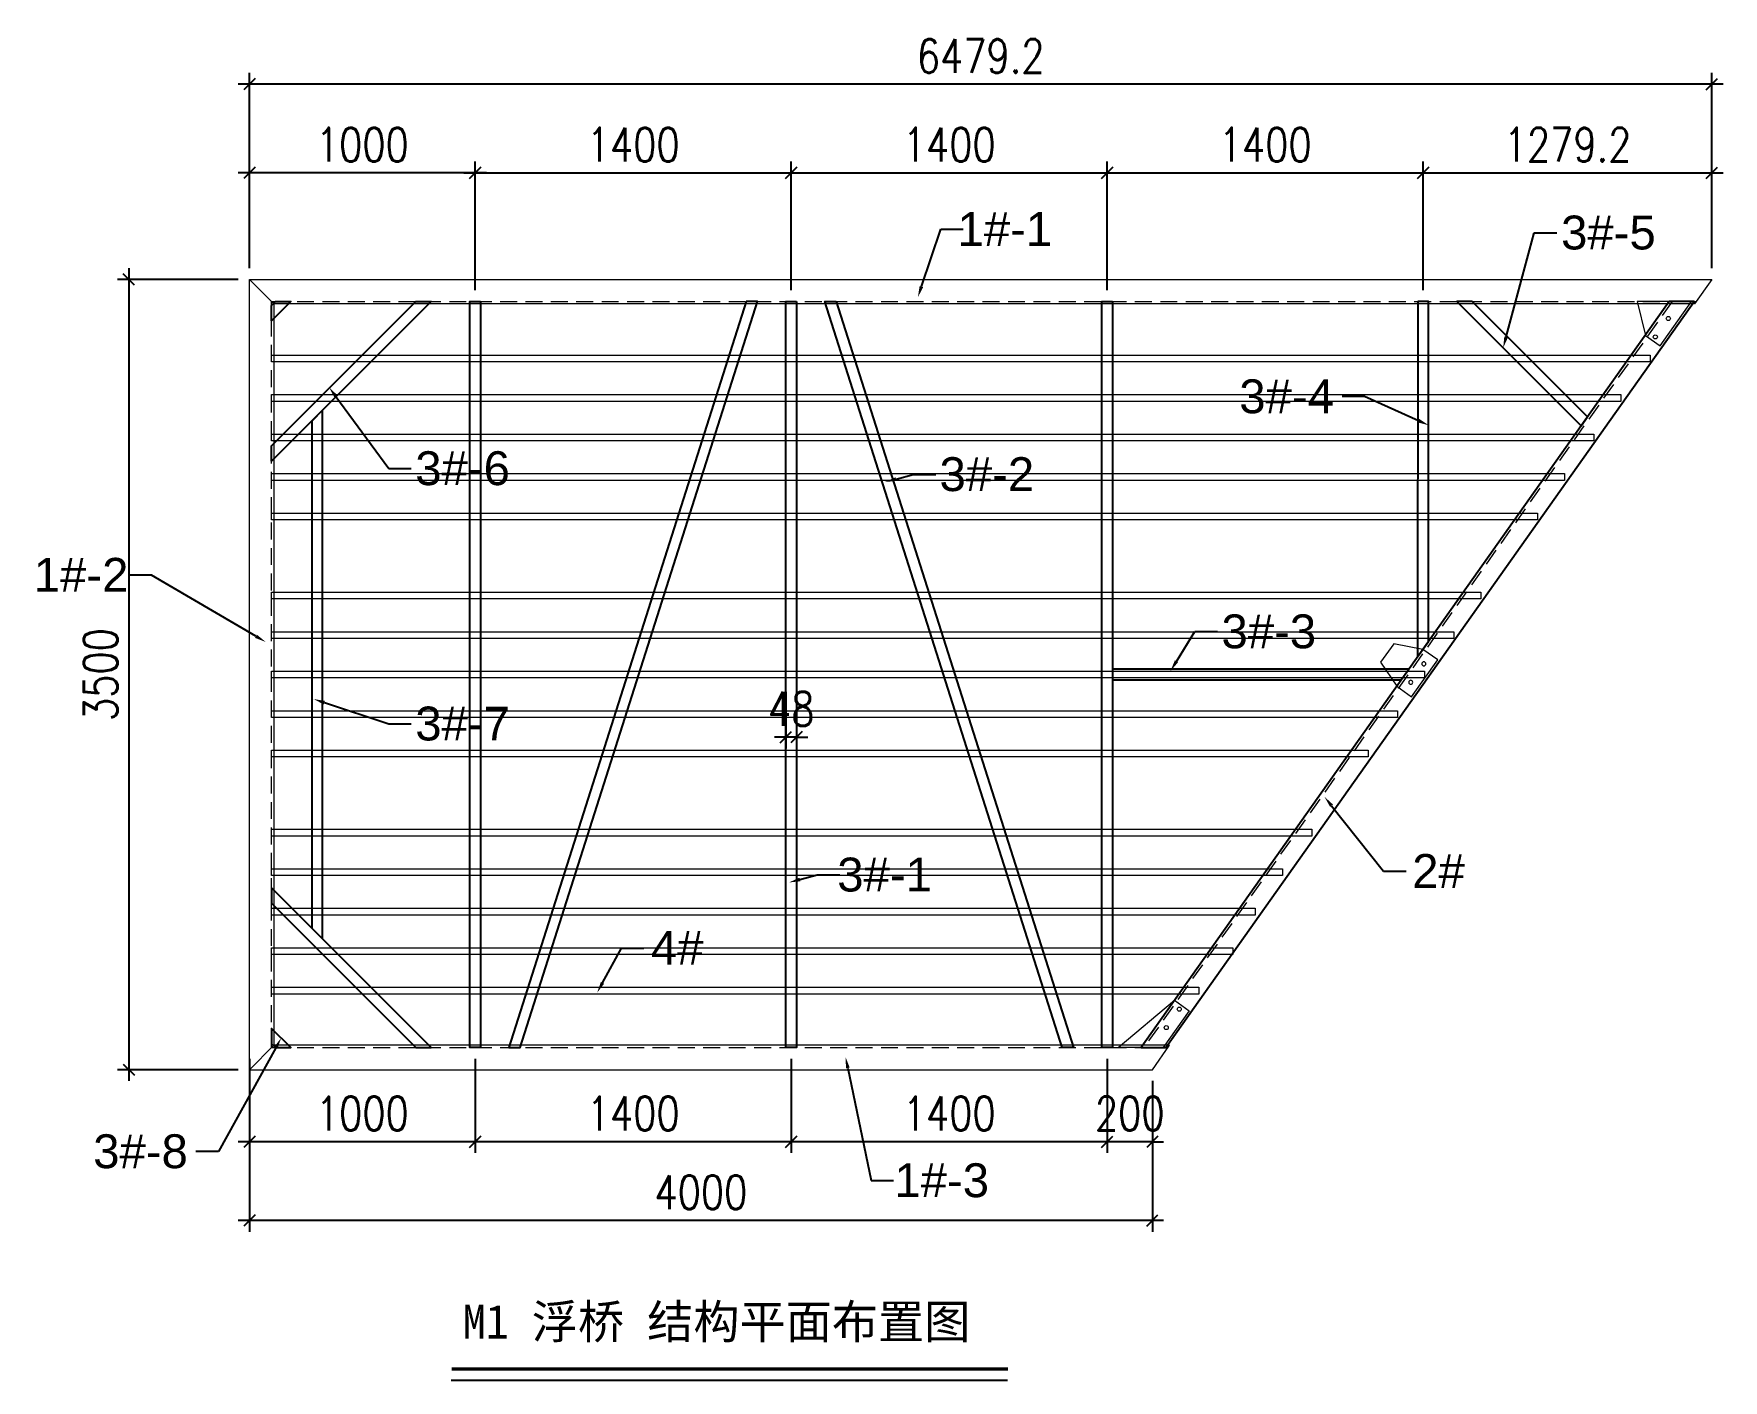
# Model space of a CAD drawing. Header units: millimetres. Extents: x 11827 to 862553, y 15071 to 134256.
# Drawn here: x 728472 to 735957, y 93279 to 99243 of the extents above; entities that cross this region are included whole.
import ezdxf
from ezdxf import colors
from ezdxf.entities.mleader import LeaderData, LeaderLine
from ezdxf.math import Vec2, Vec3

# ---------------------------------------------------------------- set-up
doc = ezdxf.new("R2010")
doc.units = ezdxf.units.MM
doc.linetypes.add('HIDDEN', pattern=[0.375, 0.25, -0.125])
for name, color, linetype in [('00打印图框', 255, 'Continuous'), ('标注', 9, 'Continuous'), ('连接端梁', 130, 'Continuous'), ('铝横梁', 220, 'Continuous')]:
    doc.layers.add(name, color=color, linetype=linetype)
for name, color, linetype, lineweight in [('加强板', 140, 'Continuous', 18), ('虚线', 8, 'Continuous', 0), ('铝主梁', 3, 'Continuous', 9), ('铝龙骨', 7, 'Continuous', 9)]:
    doc.layers.add(name, color=color, linetype=linetype, lineweight=lineweight)
doc.styles.add('Arial', font='')
doc.styles.add('HZTXT', font='txtw.shx', dxfattribs={"width": 0.8, "bigfont": 'hztxtw.shx'})
doc.styles.get("Standard").update_dxf_attribs({"font": 'arial.ttf'})
doc.styles.get('Arial').set_extended_font_data('STXihei')
doc.dimstyles.new('DIM-50', dxfattribs={"dimscale": 50, "dimtxt": 3, "dimasz": 1, "dimexe": 1, "dimexo": 1, "dimgap": 1, "dimtad": 1, "dimdec": 1, "dimdsep": 46, "dimtxsty": 'HZTXT', "dimblk": 'OBLIQUE', "dimblk1": 'ARCHTICK', "dimblk2": 'OBLIQUE', "dimcen": 0, "dimdle": 1, "dimclrd": 9, "dimclre": 9, "dimclrt": 2, "dimadec": 1, "dimazin": 0, "dimtfac": 1, "dimtdec": 1, "dimtix": 1, "dimtmove": 2, "dimatfit": 3, "dimldrblk": 'OBLIQUE', "dimfxl": 15, "dimtolj": 1, "dimtzin": 0, "dimarcsym": 1})

# ---------------------------------------------------------------- blocks, each defined once
blk = doc.blocks.new('_Oblique')
at = {"color": 0, "linetype": 'ByBlock', "lineweight": -2}
blk.add_line((-0.5, -0.5), (0.5, 0.5), dxfattribs=at)
blk = doc.blocks.new('*D203')
at = {"layer": 'Defpoints', "color": 0, "transparency": 16777216}
for p in [(729427.3, 98154.6, 0), (728892.6, 94654.6), (729427.3, 94654.6, 0)]:
    blk.add_point(p, dxfattribs=at)
at = {"layer": '标注', "color": 9, "lineweight": -2, "transparency": 16777216}
for p, q in [((728892.6, 98204.6), (728892.6, 94604.6)), ((729377.3, 98154.6), (728842.6, 98154.6)), ((729377.3, 94654.6), (728842.6, 94654.6))]:
    blk.add_line(p, q, dxfattribs=at)
at = {"layer": '标注', "color": 9, "lineweight": -2, "transparency": 16777216, "xscale": 50, "yscale": 50, "zscale": 50}
for p, rotation in [((728892.6, 98154.6), 90), ((728892.6, 94654.6), 270)]:
    blk.add_blockref('_Oblique', p, dxfattribs=dict(at, rotation=rotation))
at = {"layer": '标注', "color": 2, "transparency": 16777216, "insert": (728767.6, 96404.6), "char_height": 150, "attachment_point": 5, "rotation": 90, "style": 'HZTXT'}
blk.add_mtext('\\A1;3500', dxfattribs=at)
blk = doc.blocks.new('_ArchTick')
at = {"color": 0, "linetype": 'ByBlock', "lineweight": 100, "const_width": 0.15}
blk.add_lwpolyline([(-0.5, -0.5), (0.5, 0.5)], dxfattribs=at)
blk = doc.blocks.new('*D204')
at = {"layer": 'Defpoints', "color": 0, "transparency": 16777216}
for p in [(731827.4, 98626.5), (730427.4, 98056.6), (731827.4, 98056.6)]:
    blk.add_point(p, dxfattribs=at)
at = {"layer": '标注', "color": 9, "lineweight": -2, "transparency": 16777216}
for p, q in [((730427.4, 98106.6), (730427.4, 98676.5)), ((731827.4, 98106.6), (731827.4, 98676.5)), ((730377.4, 98626.5), (731877.4, 98626.5))]:
    blk.add_line(p, q, dxfattribs=at)
at = {"layer": '标注', "color": 9, "lineweight": -2, "transparency": 16777216, "xscale": 50, "yscale": 50, "zscale": 50, "rotation": 180}
blk.add_blockref('_Oblique', (730427.4, 98626.5), dxfattribs=at)
at = {"layer": '标注', "color": 9, "lineweight": -2, "transparency": 16777216, "xscale": 50, "yscale": 50, "zscale": 50}
blk.add_blockref('_Oblique', (731827.4, 98626.5), dxfattribs=at)
at = {"layer": '标注', "color": 2, "transparency": 16777216, "insert": (731127.4, 98751.5), "char_height": 150, "attachment_point": 5, "style": 'HZTXT'}
blk.add_mtext('\\A1;1400', dxfattribs=at)
blk = doc.blocks.new('*D205')
at = {"layer": 'Defpoints', "color": 0, "transparency": 16777216}
for p in [(733227.4, 98626.5), (731827.4, 98056.6), (733227.4, 98056.6)]:
    blk.add_point(p, dxfattribs=at)
at = {"layer": '标注', "color": 9, "lineweight": -2, "transparency": 16777216}
for p, q in [((731827.4, 98106.6), (731827.4, 98676.5)), ((733227.4, 98106.6), (733227.4, 98676.5)), ((731777.4, 98626.5), (733277.4, 98626.5))]:
    blk.add_line(p, q, dxfattribs=at)
at = {"layer": '标注', "color": 9, "lineweight": -2, "transparency": 16777216, "xscale": 50, "yscale": 50, "zscale": 50, "rotation": 180}
blk.add_blockref('_Oblique', (731827.4, 98626.5), dxfattribs=at)
at = {"layer": '标注', "color": 9, "lineweight": -2, "transparency": 16777216, "xscale": 50, "yscale": 50, "zscale": 50}
blk.add_blockref('_Oblique', (733227.4, 98626.5), dxfattribs=at)
at = {"layer": '标注', "color": 2, "transparency": 16777216, "insert": (732527.4, 98751.5), "char_height": 150, "attachment_point": 5, "style": 'HZTXT'}
blk.add_mtext('\\A1;1400', dxfattribs=at)
blk = doc.blocks.new('*D206')
at = {"layer": 'Defpoints', "color": 0, "transparency": 16777216}
for p in [(734627.4, 98626.5), (733227.4, 98056.6), (734627.4, 98056.6)]:
    blk.add_point(p, dxfattribs=at)
at = {"layer": '标注', "color": 9, "lineweight": -2, "transparency": 16777216}
for p, q in [((733227.4, 98106.6), (733227.4, 98676.5)), ((734627.4, 98106.6), (734627.4, 98676.5)), ((733177.4, 98626.5), (734677.4, 98626.5))]:
    blk.add_line(p, q, dxfattribs=at)
at = {"layer": '标注', "color": 9, "lineweight": -2, "transparency": 16777216, "xscale": 50, "yscale": 50, "zscale": 50, "rotation": 180}
blk.add_blockref('_Oblique', (733227.4, 98626.5), dxfattribs=at)
at = {"layer": '标注', "color": 9, "lineweight": -2, "transparency": 16777216, "xscale": 50, "yscale": 50, "zscale": 50}
blk.add_blockref('_Oblique', (734627.4, 98626.5), dxfattribs=at)
at = {"layer": '标注', "color": 2, "transparency": 16777216, "insert": (733927.4, 98751.5), "char_height": 150, "attachment_point": 5, "style": 'HZTXT'}
blk.add_mtext('\\A1;1400', dxfattribs=at)
blk = doc.blocks.new('*D207')
at = {"layer": 'Defpoints', "color": 0, "transparency": 16777216}
for p in [(735906.5, 98626.5), (735906.5, 98154.6), (734627.4, 98056.6)]:
    blk.add_point(p, dxfattribs=at)
at = {"layer": '标注', "color": 9, "lineweight": -2, "transparency": 16777216}
for p, q in [((734627.4, 98106.6), (734627.4, 98676.5)), ((735906.5, 98204.6), (735906.5, 98676.5)), ((734577.4, 98626.5), (735956.5, 98626.5))]:
    blk.add_line(p, q, dxfattribs=at)
at = {"layer": '标注', "color": 9, "lineweight": -2, "transparency": 16777216, "xscale": 50, "yscale": 50, "zscale": 50, "rotation": 180}
blk.add_blockref('_Oblique', (734627.4, 98626.5), dxfattribs=at)
at = {"layer": '标注', "color": 9, "lineweight": -2, "transparency": 16777216, "xscale": 50, "yscale": 50, "zscale": 50}
blk.add_blockref('_Oblique', (735906.5, 98626.5), dxfattribs=at)
at = {"layer": '标注', "color": 2, "transparency": 16777216, "insert": (735267, 98751.5), "char_height": 150, "attachment_point": 5, "style": 'HZTXT'}
blk.add_mtext('\\A1;1279.2', dxfattribs=at)
blk = doc.blocks.new('*D208')
at = {"layer": 'Defpoints', "color": 0, "transparency": 16777216}
for p in [(729427.3, 99019.2), (729427.3, 98154.6), (735906.5, 98154.6)]:
    blk.add_point(p, dxfattribs=at)
at = {"layer": '标注', "color": 9, "lineweight": -2, "transparency": 16777216}
for p, q in [((729427.3, 98204.6), (729427.3, 99069.2)), ((735906.5, 98204.6), (735906.5, 99069.2)), ((735956.5, 99019.2), (729377.3, 99019.2))]:
    blk.add_line(p, q, dxfattribs=at)
at = {"layer": '标注', "color": 9, "lineweight": -2, "transparency": 16777216, "xscale": 50, "yscale": 50, "zscale": 50, "rotation": 180}
blk.add_blockref('_Oblique', (729427.3, 99019.2), dxfattribs=at)
at = {"layer": '标注', "color": 9, "lineweight": -2, "transparency": 16777216, "xscale": 50, "yscale": 50, "zscale": 50}
blk.add_blockref('_Oblique', (735906.5, 99019.2), dxfattribs=at)
at = {"layer": '标注', "color": 2, "transparency": 16777216, "insert": (732666.9, 99144.2), "char_height": 150, "attachment_point": 5, "style": 'HZTXT'}
blk.add_mtext('\\A1;6479.2', dxfattribs=at)
blk = doc.blocks.new('*D209')
at = {"layer": 'Defpoints', "color": 0, "transparency": 16777216}
for p in [(731803.4, 96377.5), (731851.4, 96377.5), (731803.4, 96127.5)]:
    blk.add_point(p, dxfattribs=at)
at = {"layer": '标注', "color": 9, "lineweight": -2, "transparency": 16777216}
for p, q in [((731803.4, 96327.5), (731803.4, 96077.5)), ((731851.4, 96327.5), (731851.4, 96077.5)), ((731803.4, 96127.5), (731753.4, 96127.5)), ((731851.4, 96127.5), (731803.4, 96127.5)), ((731851.4, 96127.5), (731901.4, 96127.5))]:
    blk.add_line(p, q, dxfattribs=at)
at = {"layer": '标注', "color": 9, "lineweight": -2, "transparency": 16777216, "xscale": 50, "yscale": 50, "zscale": 50}
blk.add_blockref('_Oblique', (731803.4, 96127.5), dxfattribs=at)
at = {"layer": '标注', "color": 9, "lineweight": -2, "transparency": 16777216, "xscale": 50, "yscale": 50, "zscale": 50, "rotation": 180}
blk.add_blockref('_Oblique', (731851.4, 96127.5), dxfattribs=at)
at = {"layer": '标注', "color": 2, "transparency": 16777216, "insert": (731827.4, 96252.5), "char_height": 150, "attachment_point": 5, "style": 'HZTXT'}
blk.add_mtext('\\A1;48', dxfattribs=at)
blk = doc.blocks.new('*D210')
at = {"layer": 'Defpoints', "color": 0, "transparency": 16777216}
for p in [(729427.3, 98626.5), (729427.3, 98154.6), (730427.4, 98056.6)]:
    blk.add_point(p, dxfattribs=at)
at = {"layer": '标注', "color": 9, "lineweight": -2, "transparency": 16777216}
for p, q in [((729427.3, 98204.6), (729427.3, 98676.5)), ((730427.4, 98106.6), (730427.4, 98676.5)), ((730477.4, 98626.5), (729377.3, 98626.5))]:
    blk.add_line(p, q, dxfattribs=at)
at = {"layer": '标注', "color": 9, "lineweight": -2, "transparency": 16777216, "xscale": 50, "yscale": 50, "zscale": 50, "rotation": 180}
blk.add_blockref('_Oblique', (729427.3, 98626.5), dxfattribs=at)
at = {"layer": '标注', "color": 9, "lineweight": -2, "transparency": 16777216, "xscale": 50, "yscale": 50, "zscale": 50}
blk.add_blockref('_Oblique', (730427.4, 98626.5), dxfattribs=at)
at = {"layer": '标注', "color": 2, "transparency": 16777216, "insert": (729927.4, 98751.5), "char_height": 150, "attachment_point": 5, "style": 'HZTXT'}
blk.add_mtext('\\A1;1000', dxfattribs=at)
blk = doc.blocks.new('*D211')
at = {"layer": 'Defpoints', "color": 0, "transparency": 16777216}
for p in [(729427.3, 94654.6), (733427.3, 94654.6), (729427.4, 93986.4)]:
    blk.add_point(p, dxfattribs=at)
at = {"layer": '标注', "color": 9, "lineweight": -2, "transparency": 16777216}
for p, q in [((729427.3, 94604.6), (729427.4, 93936.4)), ((733427.3, 94604.6), (733427.3, 93936.5)), ((733477.3, 93986.5), (729377.4, 93986.4))]:
    blk.add_line(p, q, dxfattribs=at)
at = {"layer": '标注', "color": 9, "lineweight": -2, "transparency": 16777216, "xscale": 50, "yscale": 50, "zscale": 50}
for p, rotation in [((729427.4, 93986.4), 180.000382592055), ((733427.3, 93986.5), 0.0003825920549971328)]:
    blk.add_blockref('_Oblique', p, dxfattribs=dict(at, rotation=rotation))
at = {"layer": '标注', "color": 2, "transparency": 16777216, "insert": (731427.3, 94111.5), "char_height": 150, "attachment_point": 5, "rotation": 0.00038, "style": 'HZTXT'}
blk.add_mtext('\\A1;4000', dxfattribs=at)
blk = doc.blocks.new('*D348')
at = {"layer": 'Defpoints', "color": 0, "transparency": 16777216}
for p in [(733227.4, 94752.6), (733427.3, 94654.6), (733227.4, 94335.6)]:
    blk.add_point(p, dxfattribs=at)
at = {"layer": '标注', "color": 9, "lineweight": -2, "transparency": 16777216}
for p, q in [((733227.4, 94702.6), (733227.4, 94285.6)), ((733427.3, 94604.6), (733427.3, 94285.6)), ((733227.4, 94335.6), (733177.4, 94335.6)), ((733427.3, 94335.6), (733227.4, 94335.6)), ((733427.3, 94335.6), (733477.3, 94335.6))]:
    blk.add_line(p, q, dxfattribs=at)
at = {"layer": '标注', "color": 9, "lineweight": -2, "transparency": 16777216, "xscale": 50, "yscale": 50, "zscale": 50}
blk.add_blockref('_Oblique', (733227.4, 94335.6), dxfattribs=at)
at = {"layer": '标注', "color": 9, "lineweight": -2, "transparency": 16777216, "xscale": 50, "yscale": 50, "zscale": 50, "rotation": 180}
blk.add_blockref('_Oblique', (733427.3, 94335.6), dxfattribs=at)
at = {"layer": '标注', "color": 2, "transparency": 16777216, "insert": (733327.4, 94460.6), "char_height": 150, "attachment_point": 5, "style": 'HZTXT'}
blk.add_mtext('\\A1;200', dxfattribs=at)
blk = doc.blocks.new('A$C0D8A069B')
at = {"layer": '加强板'}
blk.add_lwpolyline([(80, -100), (0, -100), (0, 100), (80, 100), (200, 44.9), (200, -55.1), (80, -100)], dxfattribs=at)
for centre in [(40, 50), (40, -50)]:
    blk.add_circle(centre, 9, dxfattribs=at)
blk = doc.blocks.new('jghjy')
at = {"layer": '加强板', "color": 5}
for points in [[(702524.7, 98056.6), (702284.8, 98056.6), (702320.7, 97907), (702386, 97860.8)], [(700184.5, 94752.6), (699984.5, 94752.6), (700234.8, 94962.1), (700300.1, 94915.8)]]:
    blk.add_lwpolyline(points, close=True, dxfattribs=at)
for centre in [(702422.7, 97981.8), (702364.9, 97900.2), (700255.9, 94922.6), (700198.1, 94841)]:
    blk.add_circle(centre, 9, dxfattribs=at)
at = {"layer": '虚线', "color": 1, "linetype": 'HIDDEN', "ltscale": 300}
for p, q in [((696234.5, 98056.6), (702546.3, 98056.6)), ((696234.5, 94752.6), (696234.5, 98056.6)), ((702439.1, 98056.6), (700098.7, 94752.6)), ((696234.5, 94752.6), (700205.9, 94752.6))]:
    blk.add_line(p, q, dxfattribs=at)
at = {"layer": '连接端梁'}
blk.add_lwpolyline([(700196.7, 94752.6), (702537.1, 98056.6), (702426.8, 98056.6), (700086.5, 94752.6)], close=True, dxfattribs=at)
at = {"layer": '铝主梁', "color": 3}
for points in [[(702539.2, 98046.6), (696244.5, 98046.6), (696136.5, 98154.6), (702615.7, 98154.6)], [(702539.2, 98046.6), (696244.5, 98046.6), (696136.5, 98154.6), (702615.7, 98154.6)], [(696244.5, 98046.6), (696244.5, 94762.6), (696136.5, 94654.6), (696136.5, 98154.6)], [(702615.7, 98154.6), (702539.2, 98046.6)]]:
    blk.add_lwpolyline(points, dxfattribs=at)
for points in [[(696136.5, 98154.6), (696244.5, 98046.6), (696244.5, 94762.6), (696136.5, 94654.6)], [(696136.5, 94654.6), (700136.5, 94654.6), (700213, 94762.6), (696244.5, 94762.6)]]:
    blk.add_lwpolyline(points, close=True, dxfattribs=at)
at = {"layer": '铝横梁', "color": 243}
for points in [[(696234.5, 97417.4), (696873.7, 98056.6), (696941.6, 98056.6), (696234.5, 97349.5)], [(696234.5, 98039.7), (696251.5, 98056.6), (696319.4, 98056.6), (696234.5, 97971.8)], [(697160.5, 98056.6), (697160.5, 94752.6), (697112.5, 94752.6), (697112.5, 98056.6)], [(698337.2, 98056.6), (697285.6, 94752.6), (697335.9, 94752.6), (698387.5, 98056.6)], [(698560.5, 98056.6), (698560.5, 94752.6), (698512.5, 94752.6), (698512.5, 98056.6)], [(698735.9, 98056.6), (699787.5, 94752.6), (699737.2, 94752.6), (698685.5, 98056.6)], [(699960.5, 98056.6), (699960.5, 94752.6), (699912.5, 94752.6), (699912.5, 98056.6)], [(701312.5, 98056.6), (701312, 96482.8), (701360, 96550.6), (701360.5, 98056.6)], [(702064.7, 97545.5), (701553.4, 98056.8), (701485.5, 98056.8), (702036.6, 97505.7)], [(696412.2, 97527.1), (696412.5, 95281.7), (696460.5, 95233.7), (696460.5, 97575.5)], [(696234.5, 95391.8), (696873.7, 94752.6), (696941.6, 94752.6), (696234.5, 95459.7)], [(696234.5, 94769.6), (696251.5, 94752.6), (696319.4, 94752.6), (696234.5, 94837.5)]]:
    blk.add_lwpolyline(points, close=True, dxfattribs=at)
at = {"layer": '铝横梁', "color": 243, "elevation": 0}
blk.add_lwpolyline([(701273.6, 96428.6), (699960.5, 96428.6), (699960.5, 96380.6), (701239.6, 96380.6)], close=True, dxfattribs=at)
at = {"layer": '铝龙骨', "color": 0}
for points in [[(696234.5, 97789.6), (696234.5, 97819.6), (702342.5, 97819.6), (702342.5, 97789.6)], [(696234.5, 97614.6), (696234.5, 97644.6), (702212.5, 97644.6), (702212.5, 97614.6)], [(696234.5, 97439.6), (696234.5, 97469.6), (702092.5, 97469.6), (702092.5, 97439.6)], [(696234.5, 97264.6), (696234.5, 97294.6), (701962.5, 97294.6), (701962.5, 97264.6)], [(696234.5, 97089.6), (696234.5, 97119.6), (701842.5, 97119.6), (701842.5, 97089.6)], [(696234.5, 96739.6), (696234.5, 96769.6), (701592.5, 96769.6), (701592.5, 96739.6)], [(696234.5, 96564.6), (696234.5, 96594.6), (701472.5, 96594.6), (701472.5, 96564.6)], [(696234.5, 96389.6), (696234.5, 96419.6), (701342.5, 96419.6), (701342.5, 96389.6)], [(696234.5, 96214.6), (696234.5, 96244.6), (701222.5, 96244.6), (701222.5, 96214.6)], [(696234.5, 96039.6), (696234.5, 96069.6), (701092.5, 96069.6), (701092.5, 96039.6)], [(696234.5, 95689.6), (696234.5, 95719.6), (700842.5, 95719.6), (700842.5, 95689.6)], [(696234.5, 95514.6), (696234.5, 95544.6), (700712.5, 95544.6), (700712.5, 95514.6)], [(696234.5, 95339.6), (696234.5, 95369.6), (700592.5, 95369.6), (700592.5, 95339.6)], [(696234.5, 95164.6), (696234.5, 95194.6), (700492.5, 95194.6), (700492.5, 95164.6)], [(696234.5, 94989.6), (696234.5, 95019.6), (700342.5, 95019.6), (700342.5, 94989.6)]]:
    blk.add_lwpolyline(points, close=True, dxfattribs=at)
at = {"xscale": -1, "rotation": 324.6883835406001}
blk.add_blockref('A$C0D8A069B', (701343.1, 96388.3), dxfattribs=at)
blk = doc.blocks.new('*D732')
at = {"layer": 'Defpoints', "color": 0, "transparency": 16777216}
for p in [(731827.4, 94752.6), (733227.4, 94752.6), (731827.4, 94335.6)]:
    blk.add_point(p, dxfattribs=at)
at = {"layer": '标注', "color": 9, "lineweight": -2, "transparency": 16777216}
for p, q in [((731827.4, 94702.6), (731827.4, 94285.6)), ((733227.4, 94702.6), (733227.4, 94285.6)), ((733277.4, 94335.6), (731777.4, 94335.6))]:
    blk.add_line(p, q, dxfattribs=at)
at = {"layer": '标注', "color": 9, "lineweight": -2, "transparency": 16777216, "xscale": 50, "yscale": 50, "zscale": 50, "rotation": 180}
blk.add_blockref('_Oblique', (731827.4, 94335.6), dxfattribs=at)
at = {"layer": '标注', "color": 9, "lineweight": -2, "transparency": 16777216, "xscale": 50, "yscale": 50, "zscale": 50}
blk.add_blockref('_Oblique', (733227.4, 94335.6), dxfattribs=at)
at = {"layer": '标注', "color": 2, "transparency": 16777216, "insert": (732527.4, 94460.6), "char_height": 150, "attachment_point": 5, "style": 'HZTXT'}
blk.add_mtext('\\A1;1400', dxfattribs=at)
blk = doc.blocks.new('*D733')
at = {"layer": 'Defpoints', "color": 0, "transparency": 16777216}
for p in [(730427.4, 94752.6), (731827.4, 94752.6), (730427.4, 94335.6)]:
    blk.add_point(p, dxfattribs=at)
at = {"layer": '标注', "color": 9, "lineweight": -2, "transparency": 16777216}
for p, q in [((730427.4, 94702.6), (730427.4, 94285.6)), ((731827.4, 94702.6), (731827.4, 94285.6)), ((731877.4, 94335.6), (730377.4, 94335.6))]:
    blk.add_line(p, q, dxfattribs=at)
at = {"layer": '标注', "color": 9, "lineweight": -2, "transparency": 16777216, "xscale": 50, "yscale": 50, "zscale": 50, "rotation": 180}
blk.add_blockref('_Oblique', (730427.4, 94335.6), dxfattribs=at)
at = {"layer": '标注', "color": 9, "lineweight": -2, "transparency": 16777216, "xscale": 50, "yscale": 50, "zscale": 50}
blk.add_blockref('_Oblique', (731827.4, 94335.6), dxfattribs=at)
at = {"layer": '标注', "color": 2, "transparency": 16777216, "insert": (731127.4, 94460.6), "char_height": 150, "attachment_point": 5, "style": 'HZTXT'}
blk.add_mtext('\\A1;1400', dxfattribs=at)
blk = doc.blocks.new('*D734')
at = {"layer": 'Defpoints', "color": 0, "transparency": 16777216}
for p in [(729427.3, 94752.6), (730427.4, 94752.6), (729427.3, 94335.6)]:
    blk.add_point(p, dxfattribs=at)
at = {"layer": '标注', "color": 9, "lineweight": -2, "transparency": 16777216}
for p, q in [((729427.3, 94702.6), (729427.3, 94285.6)), ((730427.4, 94702.6), (730427.4, 94285.6)), ((730477.4, 94335.6), (729377.3, 94335.6))]:
    blk.add_line(p, q, dxfattribs=at)
at = {"layer": '标注', "color": 9, "lineweight": -2, "transparency": 16777216, "xscale": 50, "yscale": 50, "zscale": 50, "rotation": 180}
blk.add_blockref('_Oblique', (729427.3, 94335.6), dxfattribs=at)
at = {"layer": '标注', "color": 9, "lineweight": -2, "transparency": 16777216, "xscale": 50, "yscale": 50, "zscale": 50}
blk.add_blockref('_Oblique', (730427.4, 94335.6), dxfattribs=at)
at = {"layer": '标注', "color": 2, "transparency": 16777216, "insert": (729927.4, 94460.6), "char_height": 150, "attachment_point": 5, "style": 'HZTXT'}
blk.add_mtext('\\A1;1000', dxfattribs=at)

msp = doc.modelspace()

# ---------------------------------------------------------------- linework, layer by layer
msp.add_line((730321.25, 93279.3), (732785.07, 93279.3))
at = {"const_width": 15}
msp.add_lwpolyline([(730323.59, 93329.28), (732787.5, 93329.28)], dxfattribs=at)

# ---------------------------------------------------------------- block references
msp.add_blockref('jghjy', (33290.82, 0))

# ---------------------------------------------------------------- texts
at = {"layer": '00打印图框', "color": 6, "insert": (730371.9, 93613.72), "char_height": 150, "width": 4015.3903, "attachment_point": 1, "style": 'Arial'}
msp.add_mtext('M1 {\\fSimSun|b0|i0|c134|p2;浮桥 结构平面布置图}', dxfattribs=at)

# ---------------------------------------------------------------- dimensions: what is measured, and where the dimension line sits
at = {"layer": '标注'}
for base, p1, p2, picture, middle in [((729427.35, 99019.22), (735906.54, 98154.63), (729427.35, 98154.63), '*D208', (732666.95, 99144.22)), ((729427.35, 98626.53), (730427.36, 98056.63), (729427.35, 98154.63), '*D210', (729927.35, 98751.53)), ((731827.36, 98626.53), (730427.36, 98056.63), (731827.36, 98056.63), '*D204', (731127.36, 98751.53)), ((733227.36, 98626.53), (731827.36, 98056.63), (733227.36, 98056.63), '*D205', (732527.36, 98751.53)), ((734627.36, 98626.53), (733227.36, 98056.63), (734627.36, 98056.63), '*D206', (733927.36, 98751.53)), ((735906.54, 98626.53), (734627.36, 98056.63), (735906.54, 98154.63), '*D207', (735266.95, 98751.53)), ((731803.35, 96127.53), (731851.35, 96377.51), (731803.35, 96377.51), '*D209', (731827.35, 96252.53)), ((729427.35, 94335.64), (730427.36, 94752.63), (729427.35, 94752.63), '*D734', (729927.35, 94460.64)), ((730427.36, 94335.64), (731827.36, 94752.63), (730427.36, 94752.63), '*D733', (731127.36, 94460.64)), ((731827.36, 94335.64), (733227.36, 94752.63), (731827.36, 94752.63), '*D732', (732527.36, 94460.64)), ((733227.36, 94335.64), (733427.34, 94654.63), (733227.36, 94752.63), '*D348', (733327.35, 94460.64))]:
    dim = msp.add_linear_dim(base=base, p1=p1, p2=p2, dimstyle='DIM-50', dxfattribs=at)
    dim.commit()
    dim.dimension.update_dxf_attribs({"geometry": picture, "text_midpoint": middle})
dim = msp.add_linear_dim(base=(728892.57, 94654.6, 0), p1=(729427.35, 98154.63), p2=(729427.35, 94654.6), angle=90, dimstyle='DIM-50', dxfattribs=at)
dim.commit()
dim.dimension.update_dxf_attribs({"geometry": '*D203', "text_midpoint": (728767.57, 96404.61, 0)})
dim = msp.add_aligned_dim(p1=(733427.34, 94654.63), p2=(729427.35, 94654.6), distance=668.15, dimstyle='DIM-50', dxfattribs=at)
dim.commit()
dim.dimension.update_dxf_attribs({"geometry": '*D211', "text_midpoint": (731427.35, 94111.46)})

# ---------------------------------------------------------------- leaders
at = {"layer": '标注', "color": 6, "linetype": 'ByBlock'}
ml = msp.add_multileader_mtext('Standard', dxfattribs=at)
ml.set_content('1#-1', color=6)
ml.set_leader_properties()
ml.build(insert=Vec2(0, 0))
ml.multileader.update_dxf_attribs({"dogleg_length": 100, "arrow_head_size": 50})
ctx = ml.context
ctx.base_point, ctx.char_height, ctx.arrow_head_size, ctx.landing_gap_size, ctx.plane_origin = Vec3(732589.58, 98376.77), 150, 50, 35.88, Vec3(732988.62, 86785.76)
ctx.text_align_type = 2
notes = []
notes.append((ctx, [(0, (1, 1, 0), (732489.58, 98376.77), (1, 0), 100, [(0, [(732388.29, 98075.44)], 0, [])])]))
ctx.mtext.insert, ctx.mtext.width, ctx.mtext.defined_height, ctx.mtext.alignment, ctx.mtext.flow_direction = Vec3(732983.58, 98453.05), 445.8704, 72.4, 3, 5
ml = msp.add_multileader_mtext('Standard', dxfattribs=at)
ml.set_content('3#-5', color=6)
ml.set_leader_properties()
ml.build(insert=Vec2(0, 0))
ml.multileader.update_dxf_attribs({"dogleg_length": 100, "arrow_head_size": 50})
ctx = ml.context
ctx.base_point, ctx.char_height, ctx.arrow_head_size, ctx.landing_gap_size, ctx.plane_origin = Vec3(735219.54, 98361.16, 0), 150, 50, 35.88, Vec3(735308.17, 88001.59, 0)
ctx.text_align_type = 2
notes.append((ctx, [(0, (1, 1, 0), (735119.54, 98361.16, 0), (1, 0), 100, [(0, [(734981.64, 97851.5, 0)], 0, [])])]))
ctx.mtext.insert, ctx.mtext.width, ctx.mtext.defined_height, ctx.mtext.alignment, ctx.mtext.flow_direction = Vec3(735657.64, 98437.49, 0), 445.8704, 72.4, 3, 5
ml = msp.add_multileader_mtext('Standard', dxfattribs=at)
ml.set_content('3#-4', color=6)
ml.set_leader_properties()
ml.build(insert=Vec2(0, 0))
ml.multileader.update_dxf_attribs({"dogleg_length": 100, "arrow_head_size": 50})
ctx = ml.context
ctx.base_point, ctx.char_height, ctx.arrow_head_size, ctx.landing_gap_size, ctx.plane_origin = Vec3(733795.46, 97635.71, 0), 150, 50, 35.88, Vec3(734046.93, 87286.59, 0)
ctx.text_align_type = 2
notes.append((ctx, [(1, (1, 1, 0), (734367.69, 97635.71, 0), (-1, 0), 100, [(0, [(734652.12, 97508.72, 0)], 0, [])])]))
ctx.mtext.insert, ctx.mtext.width, ctx.mtext.defined_height, ctx.mtext.alignment, ctx.mtext.flow_direction = Vec3(734231.81, 97712.04, 0), 445.8704, 72.4, 3, 5
ml = msp.add_multileader_mtext('Standard', dxfattribs=at)
ml.set_content('3#-6', color=6)
ml.set_leader_properties()
ml.build(insert=Vec2(0, 0))
ml.multileader.update_dxf_attribs({"dogleg_length": 100, "arrow_head_size": 50})
ctx = ml.context
ctx.base_point, ctx.char_height, ctx.arrow_head_size, ctx.landing_gap_size, ctx.plane_origin = Vec3(730144.26, 97317.24), 150, 50, 35.88, Vec3(730087.25, 87296.6)
ctx.text_align_type = 2
notes.append((ctx, [(0, (1, 1, 0), (730044.26, 97317.24), (1, 0), 100, [(0, [(729780.18, 97677.12)], 0, [])])]))
ctx.mtext.insert, ctx.mtext.width, ctx.mtext.defined_height, ctx.mtext.alignment, ctx.mtext.flow_direction = Vec3(730581.13, 97393.57), 445.8704, 72.4, 3, 5
ml = msp.add_multileader_mtext('Standard', dxfattribs=at)
ml.set_content('3#-2', color=6)
ml.set_leader_properties()
ml.build(insert=Vec2(0, 0))
ml.multileader.update_dxf_attribs({"dogleg_length": 100, "arrow_head_size": 50})
ctx = ml.context
ctx.base_point, ctx.char_height, ctx.arrow_head_size, ctx.landing_gap_size, ctx.plane_origin = Vec3(732468.37, 97290.94), 150, 50, 35.88, Vec3(732732.57, 86911.56)
ctx.text_align_type = 2
notes.append((ctx, [(0, (1, 1, 0), (732368.37, 97290.94), (1, 0), 100, [(0, [(732243.34, 97257.48)], 0, [])])]))
ctx.mtext.insert, ctx.mtext.width, ctx.mtext.defined_height, ctx.mtext.alignment, ctx.mtext.flow_direction = Vec3(732903.8, 97367.27), 445.8704, 72.4, 3, 5
ml = msp.add_multileader_mtext('Standard', dxfattribs=at)
ml.set_content('1#-2', color=6)
ml.set_leader_properties()
ml.build(insert=Vec2(0, 0))
ml.multileader.update_dxf_attribs({"dogleg_length": 100, "arrow_head_size": 50})
ctx = ml.context
ctx.base_point, ctx.char_height, ctx.arrow_head_size, ctx.landing_gap_size, ctx.plane_origin = Vec3(728435.72, 96844.97, 0), 150, 50, 35.88, Vec3(729616.29, 88489.43, 0)
notes.append((ctx, [(1, (1, 1, 0), (728993.02, 96844.97, 0), (-1, 0), 100, [(0, [(729499.02, 96548.99, 0)], 0, [])])]))
ctx.mtext.insert, ctx.mtext.width, ctx.mtext.flow_direction = Vec3(728471.6, 96921.25, 0), 207.6057, 5
ml = msp.add_multileader_mtext('Standard', dxfattribs=at)
ml.set_content('3#-3', color=6)
ml.set_leader_properties()
ml.build(insert=Vec2(0, 0))
ml.multileader.update_dxf_attribs({"dogleg_length": 100, "arrow_head_size": 50})
ctx = ml.context
ctx.base_point, ctx.char_height, ctx.arrow_head_size, ctx.landing_gap_size, ctx.plane_origin = Vec3(733716.06, 96594.69), 150, 50, 35.88, Vec3(733968.15, 86245.58)
ctx.text_align_type = 2
notes.append((ctx, [(0, (1, 1, 0), (733616.06, 96594.69), (1, 0), 100, [(0, [(733507.69, 96420.64)], 0, [])])]))
ctx.mtext.insert, ctx.mtext.width, ctx.mtext.defined_height, ctx.mtext.alignment, ctx.mtext.flow_direction = Vec3(734153.03, 96671.02), 445.8704, 72.4, 3, 5
ml = msp.add_multileader_mtext('Standard', dxfattribs=at)
ml.set_content('3#-7', color=6)
ml.set_leader_properties()
ml.build(insert=Vec2(0, 0))
ml.multileader.update_dxf_attribs({"dogleg_length": 100, "arrow_head_size": 50})
ctx = ml.context
ctx.base_point, ctx.char_height, ctx.arrow_head_size, ctx.landing_gap_size, ctx.plane_origin = Vec3(730144.26, 96186.45), 150, 50, 35.88, Vec3(730087.25, 86165.81)
ctx.text_align_type = 2
notes.append((ctx, [(0, (1, 1, 0), (730044.26, 96186.45), (1, 0), 100, [(0, [(729711.41, 96295.95)], 0, [])])]))
ctx.mtext.insert, ctx.mtext.width, ctx.mtext.defined_height, ctx.mtext.alignment, ctx.mtext.flow_direction = Vec3(730581.23, 96262.78), 445.8704, 72.4, 3, 5
ml = msp.add_multileader_mtext('Standard', dxfattribs=at)
ml.set_content('2#', color=6)
ml.set_leader_properties()
ml.build(insert=Vec2(0, 0))
ml.multileader.update_dxf_attribs({"dogleg_length": 100, "arrow_head_size": 50})
ctx = ml.context
ctx.base_point, ctx.char_height, ctx.arrow_head_size, ctx.landing_gap_size, ctx.plane_origin = Vec3(734551.49, 95533.54, 0), 150, 50, 35.88, Vec3(734118.3, 87343.21, 0)
ctx.text_align_type = 2
notes.append((ctx, [(1, (1, 1, 0), (734451.49, 95533.54, 0), (1, 0), 100, [(0, [(734190.16, 95863.02, 0)], 0, [])])]))
ctx.mtext.insert, ctx.mtext.alignment, ctx.mtext.flow_direction = Vec3(734811.65, 95609.82, 0), 3, 5
ml = msp.add_multileader_mtext('Standard', dxfattribs=at)
ml.set_content('3#-1', color=6)
ml.set_leader_properties()
ml.build(insert=Vec2(0, 0))
ml.multileader.update_dxf_attribs({"dogleg_length": 100, "arrow_head_size": 50})
ctx = ml.context
ctx.base_point, ctx.char_height, ctx.arrow_head_size, ctx.landing_gap_size, ctx.plane_origin = Vec3(732042.72, 95517.5), 150, 50, 35.88, Vec3(732306.92, 85138.12)
ctx.text_align_type = 2
notes.append((ctx, [(0, (1, 1, 0), (731942.72, 95517.5), (1, 0), 100, [(0, [(731817.69, 95484.04)], 0, [])])]))
ctx.mtext.insert, ctx.mtext.width, ctx.mtext.defined_height, ctx.mtext.alignment, ctx.mtext.flow_direction = Vec3(732450.73, 95593.83), 445.8704, 72.4, 3, 5
ml = msp.add_multileader_mtext('Standard', dxfattribs=at)
ml.set_content('4#', color=6)
ml.set_leader_properties()
ml.build(insert=Vec2(0, 0))
ml.multileader.update_dxf_attribs({"dogleg_length": 100, "arrow_head_size": 50})
ctx = ml.context
ctx.base_point, ctx.char_height, ctx.arrow_head_size, ctx.landing_gap_size, ctx.plane_origin = Vec3(731174.8, 95192.78), 150, 50, 35.88, Vec3(732495.57, 84901.34)
ctx.text_align_type = 2
notes.append((ctx, [(0, (1, 1, 0), (731074.8, 95192.78), (1, 0), 100, [(0, [(730967.47, 94995.54)], 0, [])])]))
ctx.mtext.insert, ctx.mtext.width, ctx.mtext.defined_height, ctx.mtext.alignment, ctx.mtext.flow_direction = Vec3(731438.44, 95269.06), 445.8704, 72.4, 3, 5
ml = msp.add_multileader_mtext('Standard', dxfattribs=at)
ml.set_content('3#-8', color=6)
ml.set_leader_properties()
ml.build(insert=Vec2(0, 0))
ml.multileader.update_dxf_attribs({"dogleg_length": 100, "arrow_head_size": 50})
ctx = ml.context
ctx.base_point, ctx.char_height, ctx.arrow_head_size, ctx.landing_gap_size, ctx.plane_origin = Vec3(728716.91, 94292.04), 150, 50, 35.88, Vec3(728660.2, 84271.39)
ctx.text_align_type = 2
notes.append((ctx, [(1, (1, 1, 0), (729290.06, 94292.04), (-1, 0), 100, [(0, [(729567.77, 94795.05)], 0, [])])]))
ctx.mtext.insert, ctx.mtext.width, ctx.mtext.defined_height, ctx.mtext.alignment, ctx.mtext.flow_direction = Vec3(729154.19, 94368.37), 445.8704, 72.4, 3, 5
ml = msp.add_multileader_mtext('Standard', dxfattribs=at)
ml.set_content('1#-3', color=6)
ml.set_leader_properties()
ml.build(insert=Vec2(0, 0))
ml.multileader.update_dxf_attribs({"dogleg_length": 100, "arrow_head_size": 50})
ctx = ml.context
ctx.base_point, ctx.char_height, ctx.arrow_head_size, ctx.landing_gap_size, ctx.plane_origin = Vec3(732280.96, 94163.65), 150, 50, 35.88, Vec3(732668.44, 106000.71)
ctx.text_align_type = 2
notes.append((ctx, [(0, (1, 1, 0), (732180.96, 94163.65), (1, 0), 100, [(0, [(732068.11, 94711.03)], 0, [])])]))
ctx.mtext.insert, ctx.mtext.width, ctx.mtext.defined_height, ctx.mtext.alignment, ctx.mtext.flow_direction = Vec3(732703.91, 94239.98), 445.8704, 72.4, 3, 5
for ctx, leaders in notes:
    for number, flags, end, landing, length, lines in leaders:
        leader = LeaderData()
        leader.index, (leader.has_last_leader_line, leader.has_dogleg_vector, leader.attachment_direction) = number, flags
        leader.last_leader_point, leader.dogleg_vector, leader.dogleg_length = Vec3(end), Vec3(landing), length
        for number, points, colour, breaks in lines:
            line = LeaderLine()
            line.index, line.vertices, line.color, line.breaks = number, Vec3.list(points), colors.encode_raw_color(colour), breaks
            leader.lines.append(line)
        ctx.leaders.append(leader)

doc.saveas('drawing.dxf')
